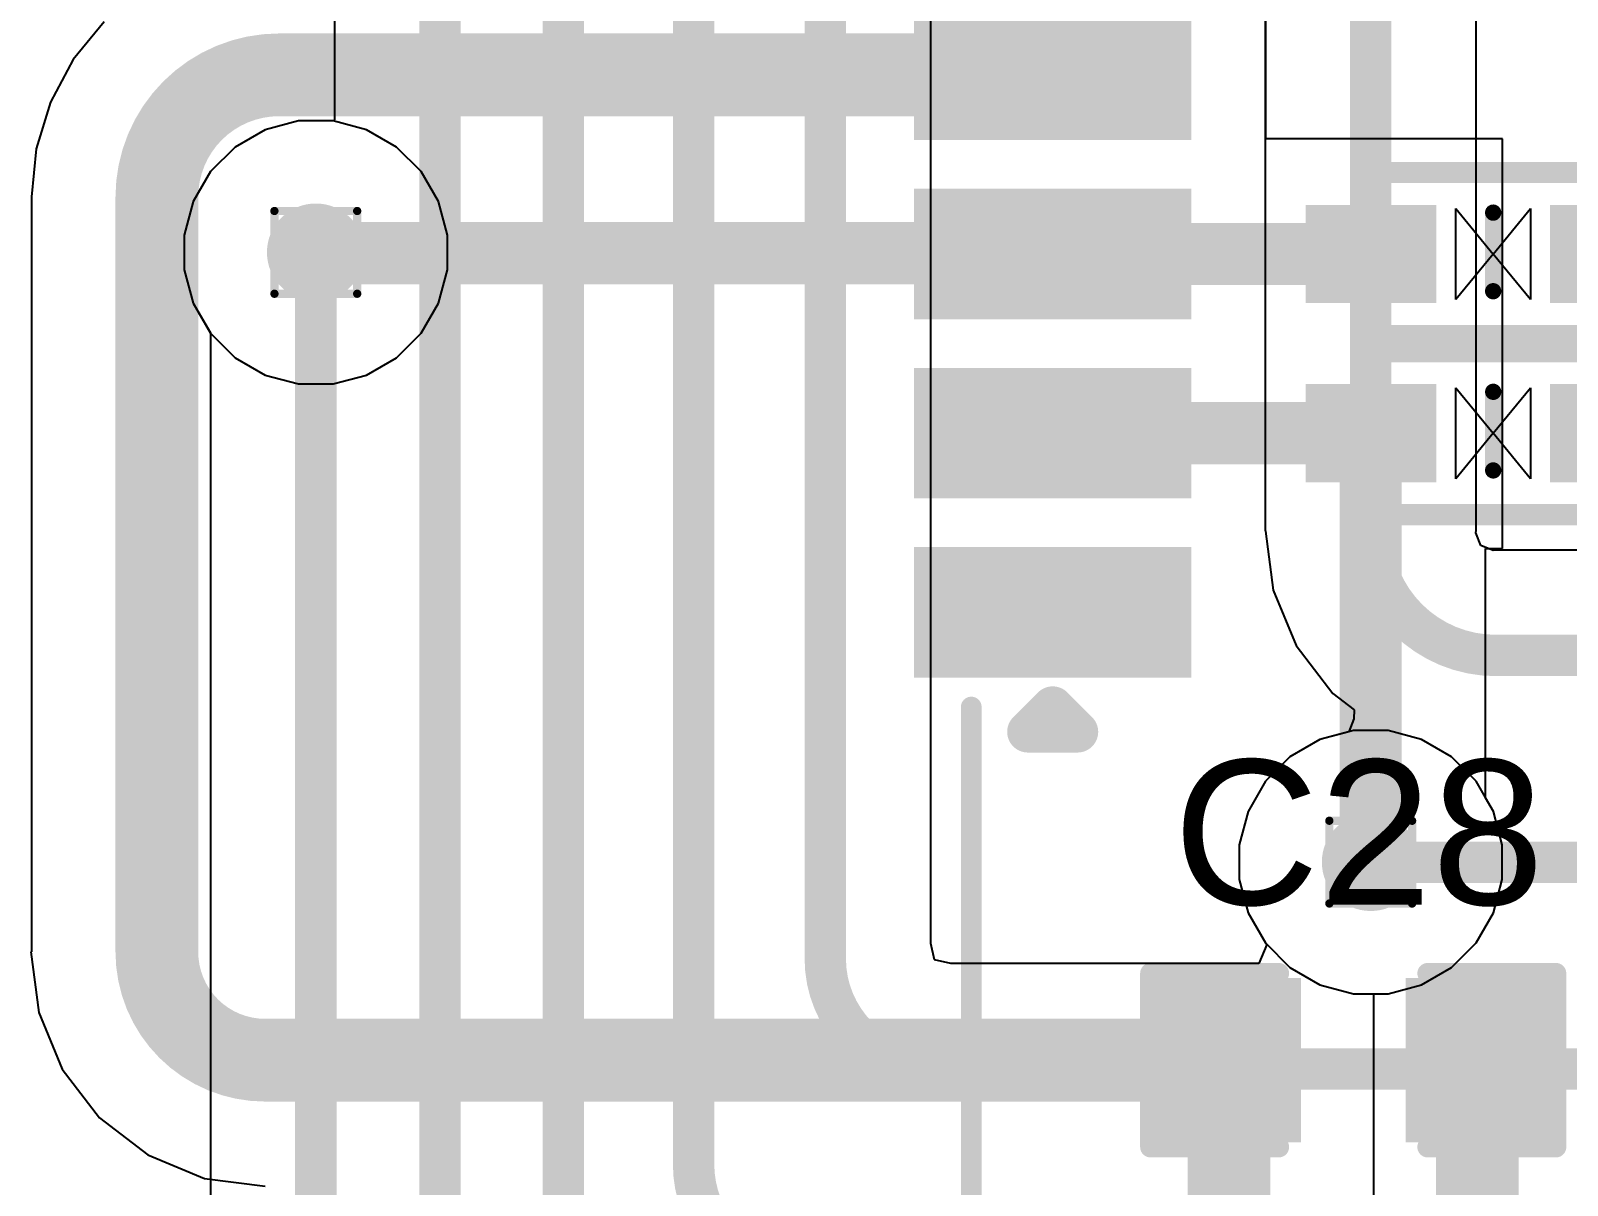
# Model space of a CAD drawing. Header units: inches. Extents: x -9 to 196, y -9 to 68.
# Drawn here: x 4.09 to 13.53, y 7.99 to 15.08 of the extents above; entities that cross this region are included whole.
import ezdxf

# ---------------------------------------------------------------- set-up
doc = ezdxf.new("R2010")
doc.units = ezdxf.units.IN
for name, color, linetype in [('Bottom Layer', 5, 'Continuous'), ('Drill Drawing', 1, 'Continuous'), ('Ground', 16, 'Continuous'), ('Power 3V3', 76, 'Continuous'), ('Top Layer', 1, 'Continuous'), ('Top Overlay', 2, 'Continuous'), ('Top Paste', 8, 'Continuous'), ('Top Solder', 216, 'Continuous'), ('Via Holes', 16, 'Continuous')]:
    doc.layers.add(name, color=color, linetype=linetype)
doc.styles.add('Arial', font='', dxfattribs={"height": 0.2})
doc.styles.get('Arial').set_extended_font_data('Arial')

# ---------------------------------------------------------------- blocks, each defined once
blk = doc.blocks.new('GT_TF003_H0185_01_28')
at = {"layer": 'Top Layer'}
for points in [[(-1.3999972, 6.300025499999999), (-0.6999985999999999, 6.300025499999999), (-0.6999985999999999, 4.7000287), (-1.3999972, 4.7000287)], [(-0.2999994, 6.300025499999999), (0.3999992, 6.300025499999999), (0.3999992, 4.7000287), (-0.2999994, 4.7000287)], [(0.7999984, 6.300025499999999), (1.499997, 6.300025499999999), (1.499997, 4.7000287), (0.7999984, 4.7000287)], [(1.8999962, 6.300025499999999), (2.5999948, 6.300025499999999), (2.5999948, 4.7000287), (1.8999962, 4.7000287)]]:
    blk.add_hatch(color=1, dxfattribs=at).paths.add_polyline_path(points)
at = {"layer": 'Top Paste'}
for points in [[(-1.3999972, 6.300025499999999), (-0.6999985999999999, 6.300025499999999), (-0.6999985999999999, 4.7000287), (-1.3999972, 4.7000287)], [(-0.2999994, 6.300025499999999), (0.3999992, 6.300025499999999), (0.3999992, 4.7000287), (-0.2999994, 4.7000287)], [(0.7999984, 6.300025499999999), (1.499997, 6.300025499999999), (1.499997, 4.7000287), (0.7999984, 4.7000287)], [(1.8999962, 6.300025499999999), (2.5999948, 6.300025499999999), (2.5999948, 4.7000287), (1.8999962, 4.7000287)]]:
    blk.add_hatch(color=8, dxfattribs=at).paths.add_polyline_path(points)
at = {"layer": 'Top Solder'}
for points in [[(-1.4507972, 6.350825499999999), (-0.6491986, 6.350825499999999), (-0.6491986, 4.649228699999999), (-1.4507972, 4.649228699999999)], [(-0.3507994, 6.350825499999999), (0.4507992, 6.350825499999999), (0.4507992, 4.649228699999999), (-0.3507994, 4.649228699999999)], [(0.7491984, 6.350825499999999), (1.550797, 6.350825499999999), (1.550797, 4.649228699999999), (0.7491984, 4.649228699999999)], [(1.8491962, 6.350825499999999), (2.6507948, 6.350825499999999), (2.6507948, 4.649228699999999), (1.8491962, 4.649228699999999)]]:
    blk.add_hatch(color=216, dxfattribs=at).paths.add_polyline_path(points)
at = {"layer": 'Top Overlay'}
for points, const_width in [([(2.8311475, 5.5000271), (2.9835475, 5.6524271)], 0.254), ([(2.9835475, 5.3476271), (2.9835475, 5.6524271)], 0.254), ([(2.9835475, 5.3476271), (2.8311475, 5.5000271)], 0.254), ([(5.8189749, 5.0000027), (2.8311475, 5.0000027)], 0.127)]:
    blk.add_lwpolyline(points, dxfattribs=dict(at, const_width=const_width))
for points, const_width in [([(2.9200475, 5.6524271, 1), (3.0470475, 5.6524271, 1)], 0.127), ([(2.9200475, 5.6524271, 1), (3.0470475, 5.6524271, 1)], 0.127), ([(2.7676475, 5.5000271, 1), (2.8946475, 5.5000271, 1)], 0.127), ([(2.7676475, 5.5000271, 1), (2.8946475, 5.5000271, 1)], 0.127), ([(2.9200475, 5.3476271, 1), (3.0470475, 5.3476271, 1)], 0.127), ([(2.9200475, 5.3476271, 1), (3.0470475, 5.3476271, 1)], 0.127), ([(2.7993975, 5.0000027, 1), (2.8628975, 5.0000027, 1)], 0.0635), ([(5.7872249, 5.0000027, 1), (5.850724899999999, 5.0000027, 1)], 0.0635)]:
    blk.add_lwpolyline(points, format="xyb", close=True, dxfattribs=dict(at, const_width=const_width))
blk = doc.blocks.new('SOD_523__B__D____________32')
at = {"layer": 'Top Layer'}
for points in [[(-1.0499344, 0.1999996), (-0.4499356, 0.1999996), (-0.4499356, -0.1999996), (-1.0499344, -0.1999996)], [(1.0499344, -0.1999996), (0.4499356, -0.1999996), (0.4499356, 0.1999996), (1.0499344, 0.1999996)]]:
    blk.add_hatch(color=1, dxfattribs=at).paths.add_polyline_path(points)
at = {"layer": 'Top Paste'}
for points in [[(-1.0499344, 0.1999996), (-0.4499356, 0.1999996), (-0.4499356, -0.1999996), (-1.0499344, -0.1999996)], [(1.0499344, -0.1999996), (0.4499356, -0.1999996), (0.4499356, 0.1999996), (1.0499344, 0.1999996)]]:
    blk.add_hatch(color=8, dxfattribs=at).paths.add_polyline_path(points)
at = {"layer": 'Top Solder'}
for points in [[(-1.1515344, 0.3015996), (-0.3483356, 0.3015996), (-0.3483356, -0.3015996), (-1.1515344, -0.3015996)], [(1.1515344, -0.3015996), (0.3483356, -0.3015996), (0.3483356, 0.3015996), (1.1515344, 0.3015996)]]:
    blk.add_hatch(color=216, dxfattribs=at).paths.add_polyline_path(points)
at = {"layer": 'Top Overlay'}
for p, q in [((-0.2286, -0.2794), (-0.2286, 0.2794)), ((-0.2286, 0.2794), (0, 0)), ((0, 0), (0.2286, 0.2794)), ((0.2286, 0.2794), (0.2286, -0.2794)), ((0, 0), (-0.2286, -0.2794)), ((0, 0), (0, 0)), ((0, 0), (0, 0)), ((0.2286, -0.2794), (0, 0))]:
    blk.add_line(p, q, dxfattribs=at)
for points, const_width in [([(0.6500113999999999, 0.499999), (-0.6500113999999999, 0.499999)], 0.12999974), ([(0, 0.22860254), (0, -0.254)], 0.0999998), ([(0.6500113999999999, -0.499999), (-0.6500113999999999, -0.499999)], 0.12999974)]:
    blk.add_lwpolyline(points, dxfattribs=dict(at, const_width=const_width))
for points, const_width in [([(-0.6825106999999999, 0.499999, 1), (-0.6175121, 0.499999, 1)], 0.0649986), ([(0.6175121, 0.499999, 1), (0.6825106999999999, 0.499999, 1)], 0.0649986), ([(-0.02499868, 0.22860254, 1), (0.02499868, 0.22860254, 1)], 0.0499999), ([(-0.02499868, -0.254, 1), (0.02499868, -0.254, 1)], 0.0499999), ([(-0.6825106999999999, -0.499999, 1), (-0.6175121, -0.499999, 1)], 0.0649986), ([(0.6175121, -0.499999, 1), (0.6825106999999999, -0.499999, 1)], 0.0649986)]:
    blk.add_lwpolyline(points, format="xyb", close=True, dxfattribs=dict(at, const_width=const_width))
blk = doc.blocks.new('SOD_523__B__D____________33')
at = {"layer": 'Top Layer'}
for points in [[(-1.0499344, 0.1999996), (-0.4499356, 0.1999996), (-0.4499356, -0.1999996), (-1.0499344, -0.1999996)], [(1.0499344, -0.1999996), (0.4499356, -0.1999996), (0.4499356, 0.1999996), (1.0499344, 0.1999996)]]:
    blk.add_hatch(color=1, dxfattribs=at).paths.add_polyline_path(points)
at = {"layer": 'Top Paste'}
for points in [[(-1.0499344, 0.1999996), (-0.4499356, 0.1999996), (-0.4499356, -0.1999996), (-1.0499344, -0.1999996)], [(1.0499344, -0.1999996), (0.4499356, -0.1999996), (0.4499356, 0.1999996), (1.0499344, 0.1999996)]]:
    blk.add_hatch(color=8, dxfattribs=at).paths.add_polyline_path(points)
at = {"layer": 'Top Solder'}
for points in [[(-1.1515344, 0.3015996), (-0.3483356, 0.3015996), (-0.3483356, -0.3015996), (-1.1515344, -0.3015996)], [(1.1515344, -0.3015996), (0.3483356, -0.3015996), (0.3483356, 0.3015996), (1.1515344, 0.3015996)]]:
    blk.add_hatch(color=216, dxfattribs=at).paths.add_polyline_path(points)
at = {"layer": 'Top Overlay'}
for p, q in [((-0.2286, -0.2794), (-0.2286, 0.2794)), ((-0.2286, 0.2794), (0, 0)), ((0, 0), (0.2286, 0.2794)), ((0.2286, 0.2794), (0.2286, -0.2794)), ((0, 0), (-0.2286, -0.2794)), ((0, 0), (0, 0)), ((0, 0), (0, 0)), ((0.2286, -0.2794), (0, 0))]:
    blk.add_line(p, q, dxfattribs=at)
for points, const_width in [([(0.6500113999999999, 0.499999), (-0.6500113999999999, 0.499999)], 0.12999974), ([(0, 0.22860254), (0, -0.254)], 0.0999998), ([(0.6500113999999999, -0.499999), (-0.6500113999999999, -0.499999)], 0.12999974)]:
    blk.add_lwpolyline(points, dxfattribs=dict(at, const_width=const_width))
for points, const_width in [([(-0.6825106999999999, 0.499999, 1), (-0.6175121, 0.499999, 1)], 0.0649986), ([(0.6175121, 0.499999, 1), (0.6825106999999999, 0.499999, 1)], 0.0649986), ([(-0.02499868, 0.22860254, 1), (0.02499868, 0.22860254, 1)], 0.0499999), ([(-0.02499868, -0.254, 1), (0.02499868, -0.254, 1)], 0.0499999), ([(-0.6825106999999999, -0.499999, 1), (-0.6175121, -0.499999, 1)], 0.0649986), ([(0.6175121, -0.499999, 1), (0.6825106999999999, -0.499999, 1)], 0.0649986)]:
    blk.add_lwpolyline(points, format="xyb", close=True, dxfattribs=dict(at, const_width=const_width))
blk = doc.blocks.new('C___0603_36')
at = {"layer": 'Top Layer'}
for points in [[(-0.3809999999999999, 0.4445), (-0.3809999999999999, -0.4445), (-1.143, -0.4445), (-1.143, 0.4445)], [(1.143, 0.4445), (1.143, -0.4445), (0.3809999999999999, -0.4445), (0.3809999999999999, 0.4445)]]:
    blk.add_hatch(color=1, dxfattribs=at).paths.add_polyline_path(points)
at = {"layer": 'Top Paste'}
for points in [[(-0.3809999999999999, 0.4445), (-0.3809999999999999, -0.4445), (-1.143, -0.4445), (-1.143, 0.4445)], [(1.143, 0.4445), (1.143, -0.4445), (0.3809999999999999, -0.4445), (0.3809999999999999, 0.4445)]]:
    blk.add_hatch(color=8, dxfattribs=at).paths.add_polyline_path(points)
at = {"layer": 'Top Solder'}
for points in [[(-0.3210001199999999, 0.50449988), (-0.3210001199999999, -0.50449988), (-1.20299988, -0.50449988), (-1.20299988, 0.50449988)], [(1.20299988, 0.50449988), (1.20299988, -0.50449988), (0.3210001199999999, -0.50449988), (0.3210001199999999, 0.50449988)]]:
    blk.add_hatch(color=216, dxfattribs=at).paths.add_polyline_path(points)
at = {"layer": 'Top Overlay', "const_width": 0.127}
for points in [[(-1.2446, 0.5334), (-1.2446, -0.5334)], [(-0.4571999999999999, 0.5334), (-1.2446, 0.5334)], [(1.2446, 0.5334), (0.4571999999999999, 0.5334)], [(1.24460254, -0.5333974599999999), (1.2446, 0.5334)], [(-0.4571999999999999, -0.5334), (-1.2446, -0.5334)], [(1.24460254, -0.5333974599999999), (0.45720254, -0.5333974599999999)]]:
    blk.add_lwpolyline(points, dxfattribs=at)
at = {"layer": 'Top Overlay', "const_width": 0.0635}
for points in [[(-1.27635, 0.5334, 1), (-1.21285, 0.5334, 1)], [(-1.27635, 0.5334, 1), (-1.21285, 0.5334, 1)], [(-0.4889499999999999, 0.5334, 1), (-0.42545, 0.5334, 1)], [(0.42545, 0.5334, 1), (0.4889499999999999, 0.5334, 1)], [(1.21285, 0.5334, 1), (1.27635, 0.5334, 1)], [(1.21285, 0.5334, 1), (1.27635, 0.5334, 1)], [(-1.27635, -0.5334, 1), (-1.21285, -0.5334, 1)], [(-1.27635, -0.5334, 1), (-1.21285, -0.5334, 1)], [(-0.4889499999999999, -0.5334, 1), (-0.42545, -0.5334, 1)], [(0.42545254, -0.5333974599999999, 1), (0.4889525399999999, -0.5333974599999999, 1)], [(1.21285254, -0.5333974599999999, 1), (1.27635254, -0.5333974599999999, 1)], [(1.21285254, -0.5333974599999999, 1), (1.27635254, -0.5333974599999999, 1)]]:
    blk.add_lwpolyline(points, format="xyb", close=True, dxfattribs=at)

msp = doc.modelspace()

# ---------------------------------------------------------------- hatches: boundary and pattern name
at = {"layer": 'Bottom Layer'}
h = msp.add_hatch(color=5, dxfattribs=at)
edge = h.paths.add_edge_path()
edge.add_arc((5.842, 13.716), 0.2999994, 0, 360)
h = msp.add_hatch(color=5, dxfattribs=at)
edge = h.paths.add_edge_path()
edge.add_arc((12.31859614, 9.97261912), 0.2999994, 0, 360)
at = {"layer": 'Ground'}
h = msp.add_hatch(color=16, dxfattribs=at)
edge = h.paths.add_edge_path()
edge.add_arc((5.842, 13.716), 0.2999994, 0, 360)
h = msp.add_hatch(color=16, dxfattribs=at)
edge = h.paths.add_edge_path()
edge.add_arc((12.31859614, 9.97261912), 0.2999994, 0, 360)
at = {"layer": 'Power 3V3'}
h = msp.add_hatch(color=76, dxfattribs=at)
edge = h.paths.add_edge_path()
edge.add_arc((5.842, 13.716), 0.2999994, 0, 360)
h = msp.add_hatch(color=76, dxfattribs=at)
edge = h.paths.add_edge_path()
edge.add_arc((12.31859614, 9.97261912), 0.2999994, 0, 360)
at = {"layer": 'Top Layer'}
h = msp.add_hatch(color=1, dxfattribs=at)
edge = h.paths.add_edge_path()
edge.add_arc((5.842, 13.716), 0.2999994, 0, 360)
h = msp.add_hatch(color=1, dxfattribs=at)
edge = h.paths.add_edge_path()
edge.add_arc((12.31859614, 9.97261912), 0.2999994, 0, 360)
at = {"layer": 'Via Holes'}
h = msp.add_hatch(color=7, dxfattribs=at)
edge = h.paths.add_edge_path()
edge.add_arc((5.842, 13.716), 0.1499997, 0, 360)
h = msp.add_hatch(color=7, dxfattribs=at)
edge = h.paths.add_edge_path()
edge.add_arc((12.31859614, 9.97261912), 0.1499997, 0, 360)

# ---------------------------------------------------------------- linework, layer by layer
at = {"layer": 'Bottom Layer'}
for p, q in [((5.53012356, 14.46893474), (5.34587704, 14.36255954)), ((5.7356248, 14.5239994), (5.53012356, 14.46893474)), ((5.9483752, 14.5239994), (5.7356248, 14.5239994)), ((6.15387644, 14.46893474), (5.9483752, 14.5239994)), ((6.33812296, 14.36255954), (6.15387644, 14.46893474)), ((5.34587704, 14.36255954), (5.195440459999999, 14.21212296)), ((6.48855954, 14.21212296), (6.33812296, 14.36255954)), ((5.195440459999999, 14.21212296), (5.08906526, 14.02787644)), ((6.59493474, 14.02787644), (6.48855954, 14.21212296)), ((5.08906526, 14.02787644), (5.0340006, 13.8223752)), ((6.6499994, 13.8223752), (6.59493474, 14.02787644)), ((5.0340006, 13.8223752), (5.0340006, 13.6096248)), ((6.6499994, 13.6096248), (6.6499994, 13.8223752)), ((5.0340006, 13.6096248), (5.08906526, 13.40412356)), ((6.59493474, 13.40412356), (6.6499994, 13.6096248)), ((5.08906526, 13.40412356), (5.195440459999999, 13.21987704)), ((6.48855954, 13.21987704), (6.59493474, 13.40412356)), ((5.195440459999999, 13.21987704), (5.34587704, 13.06944046)), ((6.33812296, 13.06944046), (6.48855954, 13.21987704)), ((5.34587704, 13.06944046), (5.53012356, 12.96306526)), ((6.15387644, 12.96306526), (6.33812296, 13.06944046)), ((5.53012356, 12.96306526), (5.7356248, 12.9080006)), ((5.9483752, 12.9080006), (6.15387644, 12.96306526)), ((5.7356248, 12.9080006), (5.9483752, 12.9080006)), ((12.21222094, 10.78061852), (12.0067197, 10.72555386)), ((12.42497134, 10.78061852), (12.21222094, 10.78061852)), ((12.63047258, 10.72555386), (12.42497134, 10.78061852)), ((12.0067197, 10.72555386), (11.82247318, 10.61917866)), ((12.8147191, 10.61917866), (12.63047258, 10.72555386)), ((11.82247318, 10.61917866), (11.6720366, 10.46874208)), ((12.96515568, 10.46874208), (12.8147191, 10.61917866)), ((11.6720366, 10.46874208), (11.5656614, 10.28449556)), ((13.07153088, 10.28449556), (12.96515568, 10.46874208)), ((11.5656614, 10.28449556), (11.51059674, 10.07899432)), ((13.12659554, 10.07899432), (13.07153088, 10.28449556)), ((11.51059674, 10.07899432), (11.51059674, 9.86624392)), ((13.12659554, 9.86624392), (13.12659554, 10.07899432)), ((11.51059674, 9.86624392), (11.5656614, 9.66074268)), ((13.07153088, 9.66074268), (13.12659554, 9.86624392)), ((11.5656614, 9.66074268), (11.6720366, 9.47649616)), ((12.96515568, 9.47649616), (13.07153088, 9.66074268)), ((11.6720366, 9.47649616), (11.82247318, 9.326059579999999)), ((12.8147191, 9.326059579999999), (12.96515568, 9.47649616)), ((11.82247318, 9.326059579999999), (12.0067197, 9.21968438)), ((12.63047258, 9.21968438), (12.8147191, 9.326059579999999)), ((12.0067197, 9.21968438), (12.21222094, 9.16461972)), ((12.21222094, 9.16461972), (12.42497134, 9.16461972)), ((12.42497134, 9.16461972), (12.63047258, 9.21968438))]:
    msp.add_line(p, q, dxfattribs=at)
at = {"layer": 'Drill Drawing', "const_width": 0.0508}
for points in [[(5.588, 13.97), (6.095999999999999, 13.97)], [(5.588, 13.462), (5.588, 13.97)], [(6.095999999999999, 13.462), (6.095999999999999, 13.97)], [(5.588, 13.462), (6.095999999999999, 13.462)], [(12.06459614, 10.22661912), (12.57259614, 10.22661912)], [(12.06459614, 9.71861912), (12.06459614, 10.22661912)], [(12.57259614, 9.71861912), (12.57259614, 10.22661912)], [(12.06459614, 9.71861912), (12.57259614, 9.71861912)]]:
    msp.add_lwpolyline(points, dxfattribs=at)
at = {"layer": 'Drill Drawing', "const_width": 0.0254}
for points in [[(5.575299999999999, 13.97, 1), (5.6007, 13.97, 1)], [(5.575299999999999, 13.97, 1), (5.6007, 13.97, 1)], [(6.083299999999999, 13.97, 1), (6.1087, 13.97, 1)], [(6.083299999999999, 13.97, 1), (6.1087, 13.97, 1)], [(5.575299999999999, 13.462, 1), (5.6007, 13.462, 1)], [(5.575299999999999, 13.462, 1), (5.6007, 13.462, 1)], [(6.083299999999999, 13.462, 1), (6.1087, 13.462, 1)], [(6.083299999999999, 13.462, 1), (6.1087, 13.462, 1)], [(12.05189614, 10.22661912, 1), (12.07729614, 10.22661912, 1)], [(12.05189614, 10.22661912, 1), (12.07729614, 10.22661912, 1)], [(12.55989614, 10.22661912, 1), (12.58529614, 10.22661912, 1)], [(12.55989614, 10.22661912, 1), (12.58529614, 10.22661912, 1)], [(12.05189614, 9.71861912, 1), (12.07729614, 9.71861912, 1)], [(12.05189614, 9.71861912, 1), (12.07729614, 9.71861912, 1)], [(12.55989614, 9.71861912, 1), (12.58529614, 9.71861912, 1)], [(12.55989614, 9.71861912, 1), (12.58529614, 9.71861912, 1)]]:
    msp.add_lwpolyline(points, format="xyb", close=True, dxfattribs=at)
at = {"layer": 'Ground'}
for p, q in [((5.53012356, 14.46893474), (5.34587704, 14.36255954)), ((5.7356248, 14.5239994), (5.53012356, 14.46893474)), ((5.9483752, 14.5239994), (5.7356248, 14.5239994)), ((6.15387644, 14.46893474), (5.9483752, 14.5239994)), ((6.33812296, 14.36255954), (6.15387644, 14.46893474)), ((5.34587704, 14.36255954), (5.195440459999999, 14.21212296)), ((6.48855954, 14.21212296), (6.33812296, 14.36255954)), ((5.195440459999999, 14.21212296), (5.08906526, 14.02787644)), ((6.59493474, 14.02787644), (6.48855954, 14.21212296)), ((5.08906526, 14.02787644), (5.0340006, 13.8223752)), ((6.6499994, 13.8223752), (6.59493474, 14.02787644)), ((5.0340006, 13.8223752), (5.0340006, 13.6096248)), ((6.6499994, 13.6096248), (6.6499994, 13.8223752)), ((5.0340006, 13.6096248), (5.08906526, 13.40412356)), ((6.59493474, 13.40412356), (6.6499994, 13.6096248)), ((5.08906526, 13.40412356), (5.195440459999999, 13.21987704)), ((6.48855954, 13.21987704), (6.59493474, 13.40412356)), ((5.195440459999999, 13.21987704), (5.34587704, 13.06944046)), ((6.33812296, 13.06944046), (6.48855954, 13.21987704)), ((5.34587704, 13.06944046), (5.53012356, 12.96306526)), ((6.15387644, 12.96306526), (6.33812296, 13.06944046)), ((5.53012356, 12.96306526), (5.7356248, 12.9080006)), ((5.9483752, 12.9080006), (6.15387644, 12.96306526)), ((5.7356248, 12.9080006), (5.9483752, 12.9080006)), ((12.21222094, 10.78061852), (12.0067197, 10.72555386)), ((12.42497134, 10.78061852), (12.21222094, 10.78061852)), ((12.63047258, 10.72555386), (12.42497134, 10.78061852)), ((12.0067197, 10.72555386), (11.82247318, 10.61917866)), ((12.8147191, 10.61917866), (12.63047258, 10.72555386)), ((11.82247318, 10.61917866), (11.6720366, 10.46874208)), ((12.96515568, 10.46874208), (12.8147191, 10.61917866)), ((11.6720366, 10.46874208), (11.5656614, 10.28449556)), ((13.07153088, 10.28449556), (12.96515568, 10.46874208)), ((11.5656614, 10.28449556), (11.51059674, 10.07899432)), ((13.12659554, 10.07899432), (13.07153088, 10.28449556)), ((11.51059674, 10.07899432), (11.51059674, 9.86624392)), ((13.12659554, 9.86624392), (13.12659554, 10.07899432)), ((11.51059674, 9.86624392), (11.5656614, 9.66074268)), ((13.07153088, 9.66074268), (13.12659554, 9.86624392)), ((11.5656614, 9.66074268), (11.6720366, 9.47649616)), ((12.96515568, 9.47649616), (13.07153088, 9.66074268)), ((11.6720366, 9.47649616), (11.82247318, 9.326059579999999)), ((12.8147191, 9.326059579999999), (12.96515568, 9.47649616)), ((11.82247318, 9.326059579999999), (12.0067197, 9.21968438)), ((12.63047258, 9.21968438), (12.8147191, 9.326059579999999)), ((12.0067197, 9.21968438), (12.21222094, 9.16461972)), ((12.21222094, 9.16461972), (12.42497134, 9.16461972)), ((12.42497134, 9.16461972), (12.63047258, 9.21968438))]:
    msp.add_line(p, q, dxfattribs=at)
at = {"layer": 'Power 3V3'}
for p, q in [((5.95655908, 23.2321989), (5.95655908, 14.53028082)), ((11.67115522, 18.87341666), (11.67115522, 12.00902856)), ((12.96603706, 12.00902856), (12.96603706, 18.87341666)), ((9.617235019999999, 9.47313574), (9.617235019999999, 15.40669766)), ((5.95655908, 14.53028082), (5.94837266, 14.5239994)), ((5.53012356, 14.46893474), (5.34587704, 14.36255954)), ((5.7356248, 14.5239994), (5.53012356, 14.46893474)), ((5.94837266, 14.5239994), (5.7356248, 14.5239994)), ((5.34587704, 14.36255954), (5.195440459999999, 14.21212296)), ((5.195440459999999, 14.21212296), (5.08906526, 14.02787644)), ((5.08906526, 14.02787644), (5.0340006, 13.8223752)), ((5.0340006, 13.8223752), (5.0340006, 13.6096248)), ((5.0340006, 13.6096248), (5.08906526, 13.40412356)), ((5.08906526, 13.40412356), (5.194559079999999, 13.22140358)), ((5.194559079999999, 13.22140358), (5.194559079999999, 0.57370472)), ((11.67115522, 12.00902856), (11.67215344, 12.00400698)), ((11.67215344, 12.00400698), (11.7196997, 11.6428647)), ((12.9629154, 11.99333136), (12.96603706, 12.00902856)), ((12.9944368, 11.91722788), (12.9629154, 11.99333136)), ((13.07054028, 11.88570648), (12.9944368, 11.91722788)), ((13.08623748, 11.88882814), (13.07054028, 11.88570648)), ((14.23821384, 11.88882814), (13.08623748, 11.88882814)), ((11.7196997, 11.6428647), (11.86103292, 11.30165634)), ((11.86103292, 11.30165634), (12.08586102, 11.0086521)), ((12.08586102, 11.0086521), (12.21752954, 10.90761852)), ((12.21523338, 10.8526961), (12.1842022, 10.77311028)), ((12.21752954, 10.90761852), (12.21523338, 10.8526961)), ((12.1842022, 10.77311028), (12.0067197, 10.72555386)), ((12.0067197, 10.72555386), (11.82247318, 10.61917866)), ((11.82247318, 10.61917866), (11.6720366, 10.46874208)), ((11.6720366, 10.46874208), (11.5656614, 10.28449556)), ((11.5656614, 10.28449556), (11.51059674, 10.07899432)), ((11.51059674, 10.07899432), (11.51059674, 9.86624392)), ((11.51059674, 9.86624392), (11.5656614, 9.66074268)), ((11.5656614, 9.66074268), (11.6720366, 9.47649616)), ((9.641006879999999, 9.373831899999999), (9.617235019999999, 9.47313574)), ((11.68113996, 9.467392799999999), (11.63253706, 9.350060039999999)), ((11.6720366, 9.47649616), (11.68113996, 9.467392799999999)), ((9.74031072, 9.350060039999999), (9.641006879999999, 9.373831899999999)), ((11.63253706, 9.350060039999999), (9.74031072, 9.350060039999999))]:
    msp.add_line(p, q, dxfattribs=at)
at = {"layer": 'Power 3V3', "const_width": 0.254}
for points in [[(6.604, 3.03629314), (6.604, 23.2321989)], [(7.362283979999999, 4.256618359999999), (7.362283979999999, 22.69496858)], [(12.31859614, 12.00902856), (12.31859614, 19.36801308)], [(8.16141624, 8.116699539999999), (8.16141624, 18.10597852)], [(8.9697941, 9.379518959999999), (8.9697941, 15.90129408)], [(5.842, 0.57370472), (5.842, 13.716)], [(13.08623748, 11.24138722), (20.70824916, 11.24138722)], [(12.31859614, 9.97261912), (12.3194318, 9.97178346)], [(12.3194318, 9.97178346), (20.70908482, 9.97178346)], [(9.646693939999999, 8.70261912), (20.70824916, 8.70261912)]]:
    msp.add_lwpolyline(points, dxfattribs=at)
at = {"layer": 'Power 3V3', "const_width": 0.127}
for points in [[(5.7785, 13.716, 1), (5.9055, 13.716, 1)], [(12.25509614, 12.00902856, 1), (12.38209614, 12.00902856, 1)], [(12.25509614, 12.00902856, 1), (12.38209614, 12.00902856, 1)], [(13.02273748, 11.24138722, 1), (13.14973748, 11.24138722, 1)], [(13.02273748, 11.24138722, 1), (13.14973748, 11.24138722, 1)], [(12.25509614, 9.97261912, 1), (12.38209614, 9.97261912, 1)], [(12.2559318, 9.97178346, 1), (12.3829318, 9.97178346, 1)], [(12.2559318, 9.97178346, 1), (12.3829318, 9.97178346, 1)], [(8.9062941, 9.379518959999999, 1), (9.033294099999999, 9.379518959999999, 1)], [(8.9062941, 9.379518959999999, 1), (9.033294099999999, 9.379518959999999, 1)], [(9.58319394, 8.70261912, 1), (9.71019394, 8.70261912, 1)], [(9.58319394, 8.70261912, 1), (9.71019394, 8.70261912, 1)], [(8.097916239999998, 8.116699539999999, 1), (8.224916239999999, 8.116699539999999, 1)], [(8.097916239999998, 8.116699539999999, 1), (8.224916239999999, 8.116699539999999, 1)]]:
    msp.add_lwpolyline(points, format="xyb", close=True, dxfattribs=at)
at = {"layer": 'Power 3V3', "const_width": 0.254}
for points in [[(13.08623748, 11.24138722, -0.4142135623730951), (12.31859614, 12.00902856)], [(9.646693939999999, 8.70261912, -0.4142135623730951), (8.9697941, 9.379518959999999)], [(8.84549666, 7.43261912, -0.4142135623730951), (8.16141624, 8.116699539999999)]]:
    msp.add_lwpolyline(points, format="xyb", dxfattribs=at)
at = {"layer": 'Top Layer'}
for p, q in [((11.67404066, 14.41398692), (11.67404066, 15.19798332)), ((4.5416978, 15.13030248), (4.352749739999999, 14.9000718)), ((4.352749739999999, 14.9000718), (4.21235124, 14.63740278)), ((4.21235124, 14.63740278), (4.125892179999999, 14.35238938)), ((4.125892179999999, 14.35238938), (4.09669996, 14.05598662)), ((13.12843958, 14.41398692), (11.67404066, 14.41398692)), ((13.12843958, 13.31398912), (13.12843958, 14.41398692)), ((4.09669996, 14.05598662), (4.0974391, 14.05598662)), ((4.0974391, 14.05598662), (4.0974391, 9.421241)), ((13.12860214, 13.31398912), (13.12843958, 13.31398912)), ((13.12860214, 11.89798992), (13.12860214, 13.31398912)), ((13.02312356, 10.36833842), (13.02312356, 11.89798992)), ((13.02312356, 11.89798992), (13.12860214, 11.89798992)), ((13.07153088, 10.28449556), (13.02312356, 10.36833842)), ((13.12659554, 10.07899432), (13.07153088, 10.28449556)), ((13.12659554, 9.86624392), (13.12659554, 10.07899432)), ((13.07153088, 9.66074268), (13.12659554, 9.86624392)), ((12.96515568, 9.47649616), (13.07153088, 9.66074268)), ((12.8147191, 9.326059579999999), (12.96515568, 9.47649616)), ((4.0974391, 9.421241), (4.09170632, 9.421241)), ((4.09170632, 9.421241), (4.14073086, 9.048864299999998)), ((12.63047258, 9.21968438), (12.8147191, 9.326059579999999)), ((12.33810842, 8.32796912), (12.33810842, 9.16461972)), ((12.33810842, 9.16461972), (12.42497134, 9.16461972)), ((12.42497134, 9.16461972), (12.63047258, 9.21968438)), ((4.14073086, 9.048864299999998), (4.284464379999999, 8.701862199999999)), ((4.284464379999999, 8.701862199999999), (4.51310756, 8.40388464)), ((4.51310756, 8.40388464), (4.81108512, 8.175241459999999)), ((12.33831162, 8.32796912), (12.33810842, 8.32796912)), ((12.33831162, 6.42297166), (12.33831162, 8.32796912)), ((4.81108512, 8.175241459999999), (5.15808722, 8.03150794)), ((5.15808722, 8.03150794), (5.53046392, 7.9824834))]:
    msp.add_line(p, q, dxfattribs=at)
at = {"layer": 'Top Layer', "const_width": 0.508}
for points in [[(4.86601516, 14.05598662, -0.4142135623730951), (5.616013659999999, 14.80598512)], [(5.53046392, 8.75679224, -0.4142135623730951), (4.86601516, 9.421241)]]:
    msp.add_lwpolyline(points, format="xyb", dxfattribs=at)
at = {"layer": 'Top Layer'}
for points, const_width in [([(5.616013659999999, 14.80598512), (10.36604226, 14.80598512)], 0.508), ([(4.86601516, 9.421241), (4.86601516, 14.05598662)], 0.508), ([(5.842, 13.716), (5.847006339999999, 13.71099366)], 0.3809999999999999), ([(5.847006339999999, 13.71099366), (10.36103592, 13.71099366)], 0.3809999999999999), ([(10.36103592, 13.71099366), (10.36604226, 13.70598732)], 0.3809999999999999), ([(10.36604226, 13.70598732), (12.32044018, 13.70598732)], 0.3809999999999999), ([(10.36604226, 12.60598952), (12.32060274, 12.60598952)], 0.3809999999999999), ([(12.31859614, 9.97261912), (12.31859614, 12.60398292)], 0.3809999999999999), ([(5.53046392, 8.75679224), (11.44910842, 8.75679224)], 0.508), ([(11.44910842, 7.375469119999999), (11.44910842, 8.75679224)], 0.508), ([(12.97310842, 6.161387219999999), (12.97310842, 8.75679224)], 0.508), ([(12.97310842, 8.75679224), (12.97321002, 8.756690639999999)], 0.508)]:
    msp.add_lwpolyline(points, dxfattribs=dict(at, const_width=const_width))
for points, const_width in [([(5.489013659999999, 14.80598512, 1), (5.74301366, 14.80598512, 1)], 0.254), ([(5.489013659999999, 14.80598512, 1), (5.74301366, 14.80598512, 1)], 0.254), ([(10.23904226, 14.80598512, 1), (10.49304226, 14.80598512, 1)], 0.254), ([(4.73901516, 14.05598662, 1), (4.99301516, 14.05598662, 1)], 0.254), ([(4.73901516, 14.05598662, 1), (4.99301516, 14.05598662, 1)], 0.254), ([(5.74675, 13.716, 1), (5.93725, 13.716, 1)], 0.1905), ([(5.75175634, 13.71099366, 1), (5.942256339999999, 13.71099366, 1)], 0.1905), ([(5.75175634, 13.71099366, 1), (5.942256339999999, 13.71099366, 1)], 0.1905), ([(10.26578592, 13.71099366, 1), (10.45628592, 13.71099366, 1)], 0.1905), ([(10.26578592, 13.71099366, 1), (10.45628592, 13.71099366, 1)], 0.1905), ([(10.27079226, 13.70598732, 1), (10.46129226, 13.70598732, 1)], 0.1905), ([(10.27079226, 13.70598732, 1), (10.46129226, 13.70598732, 1)], 0.1905), ([(12.22519018, 13.70598732, 1), (12.41569018, 13.70598732, 1)], 0.1905), ([(10.27079226, 12.60598952, 1), (10.46129226, 12.60598952, 1)], 0.1905), ([(12.22334614, 12.60398292, 1), (12.41384614, 12.60398292, 1)], 0.1905), ([(12.22535274, 12.60598952, 1), (12.41585274, 12.60598952, 1)], 0.1905), ([(12.22334614, 9.97261912, 1), (12.41384614, 9.97261912, 1)], 0.1905), ([(4.73901516, 9.421241, 1), (4.99301516, 9.421241, 1)], 0.254), ([(4.73901516, 9.421241, 1), (4.99301516, 9.421241, 1)], 0.254), ([(5.40346392, 8.75679224, 1), (5.65746392, 8.75679224, 1)], 0.254), ([(5.40346392, 8.75679224, 1), (5.65746392, 8.75679224, 1)], 0.254), ([(11.32210842, 8.75679224, 1), (11.57610842, 8.75679224, 1)], 0.254), ([(11.32210842, 8.75679224, 1), (11.57610842, 8.75679224, 1)], 0.254), ([(12.84610842, 8.75679224, 1), (13.10010842, 8.75679224, 1)], 0.254), ([(12.84610842, 8.75679224, 1), (13.10010842, 8.75679224, 1)], 0.254), ([(12.84621002, 8.756690639999999, 1), (13.10021002, 8.756690639999999, 1)], 0.254)]:
    msp.add_lwpolyline(points, format="xyb", close=True, dxfattribs=dict(at, const_width=const_width))

# ---------------------------------------------------------------- block references
for name, p, rotation in [('GT_TF003_H0185_01_28', (4.86601516, 13.75598722), 270), ('SOD_523__B__D____________32', (13.07037518, 13.70598732), 180), ('SOD_523__B__D____________33', (13.07053774, 12.60598952), 180), ('C___0603_36', (12.21110842, 8.75679224), 180)]:
    msp.add_blockref(name, p, dxfattribs=dict(rotation=rotation))

# ---------------------------------------------------------------- texts
at = {"layer": 'Top Overlay', "style": 'Arial'}
msp.add_text('C28', height=0.889, dxfattribs=at).set_placement((11.10550738, 9.71158078))

doc.saveas('drawing.dxf')
